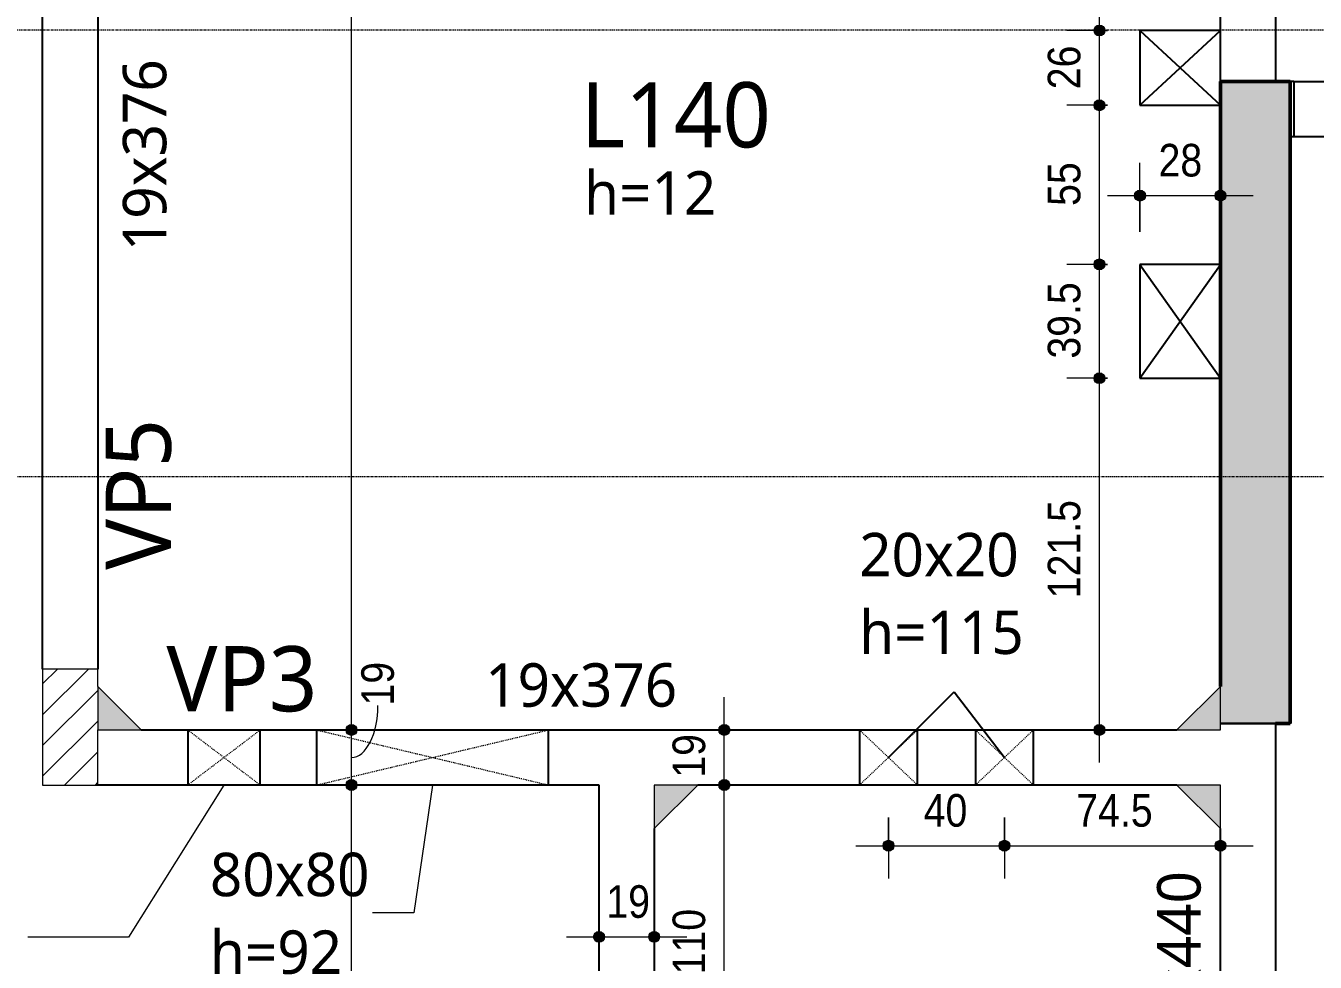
# Model space of a CAD drawing. Extents: x -2131 to 52870, y -3196 to 88043.
# Drawn here: x 42951.6 to 43396.4, y 403.3 to 726.4 of the extents above; entities that cross this region are included whole.
import ezdxf

# ---------------------------------------------------------------- set-up
doc = ezdxf.new("R2010")
doc.units = 0
doc.linetypes.add('Centro de 6 mm', pattern=[1.32, 0.6, -0.24, 0.24, -0.24])
doc.linetypes.add('Traço', pattern=[0.635, 0.3175, -0.3175])
for name, color, linetype, lineweight in [('A-ANNO-DIMS', 7, 'Continuous', 9), ('A-ANNO-DIMS-75', 7, 'Continuous', 9), ('A-DETL-GENF', 7, 'Continuous', 18), ('A-DETL-THIN', 7, 'Continuous', 25), ('A-FLOR', 7, 'Continuous', 25), ('A-FLOR-IDEN', 7, 'Continuous', 9), ('A-GENM', 7, 'Continuous', 25), ('A-GENM-HDLN', 7, 'Traço', 18), ('A-GENM-IDEN', 7, 'Continuous', 9), ('G-ANNO-SYMB', 7, 'Continuous', 9), ('S-BEAM', 7, 'Continuous', 25), ('S-BEAM-HDLN', 7, 'Traço', 25), ('S-BEAM-IDEN', 7, 'Continuous', 9), ('S-COLS', 7, 'Continuous', 25)]:
    doc.layers.add(name, color=color, linetype=linetype, lineweight=lineweight)
doc.layers.add('A-DETL', color=7, linetype='Continuous', lineweight=18, true_color=0x00a600)
doc.styles.add('Fira Sans_3', font='', dxfattribs={"width": 0.9, "height": 11.25})
doc.styles.add('Gadugi', font='gadugi.ttf', dxfattribs={"height": 15})
doc.styles.add('Gadugi_6', font='gadugi.ttf', dxfattribs={"height": 22.5})
doc.styles.get('Fira Sans_3').set_extended_font_data('Fira Sans')
doc.dimstyles.new('PED_1_5mm_ESQ_3', dxfattribs={"dimscale": 30.48, "dimtxt": 15.344768, "dimasz": 0.492126, "dimexe": 0.369094, "dimexo": 0.369094, "dimgap": 0.073819, "dimtad": 1, "dimdec": 1, "dimrnd": 0.5, "dimdsep": 46, "dimtxsty": 'Fira Sans_3', "dimblk1": 'DOTSMALL', "dimblk2": 'DOTSMALL', "dimsah": 1, "dimcen": 0.09, "dimdle": 0.369094, "dimazin": 0, "dimtfac": 1, "dimtdec": 4, "dimtix": 1, "dimtmove": 0, "dimatfit": 3, "dimfxl": 1, "dimtvp": 1, "dimtolj": 1, "dimtzin": 0, "dimarcsym": 2})
doc.dimstyles.new('PED_1_5mm_ESQ_5', dxfattribs={"dimscale": 30.48, "dimtxt": 15.344768, "dimasz": 0.492126, "dimexe": 0.369094, "dimexo": 0.369094, "dimgap": 0.073819, "dimtad": 1, "dimdec": 1, "dimrnd": 0.5, "dimdsep": 46, "dimtxsty": 'Fira Sans_3', "dimblk1": 'DOTSMALL', "dimblk2": 'DOTSMALL', "dimsah": 1, "dimcen": 0.09, "dimdle": 0.369094, "dimazin": 0, "dimtfac": 1, "dimtdec": 4, "dimtix": 1, "dimtmove": 1, "dimatfit": 3, "dimfxl": 1, "dimtvp": 1, "dimtolj": 1, "dimtzin": 0, "dimarcsym": 2})
doc.dimstyles.new('PED_1_5mm_ESQ_7', dxfattribs={"dimscale": 30.48, "dimtxt": 15.344768, "dimasz": 0.492126, "dimexe": 0.369094, "dimexo": 0.369094, "dimgap": 0.073819, "dimtad": 1, "dimdec": 1, "dimrnd": 0.5, "dimdsep": 46, "dimtxsty": 'Fira Sans_3', "dimblk1": 'DOTSMALL', "dimblk2": 'DOTSMALL', "dimsah": 1, "dimcen": 0.09, "dimdle": 0.369094, "dimazin": 0, "dimtfac": 1, "dimtdec": 4, "dimtix": 1, "dimtmove": 0, "dimatfit": 3, "dimfxl": 1, "dimtvp": 1, "dimtolj": 1, "dimtzin": 0, "dimarcsym": 2})

# ---------------------------------------------------------------- blocks, each defined once
blk = doc.blocks.new('PED_FURO_RETANGULAR_R04_2020 - 25x25x139-3491849-PL C 001 - FORMA DO TÉRREO')
at = {"layer": 'A-GENM-HDLN'}
for p, q in [((-12.5, 9.5), (12.5, -9.5)), ((-12.5, -9.5), (12.5, 9.5)), ((-12.5, -9.5), (-12.5, 9.5)), ((12.5, 9.5), (12.5, -9.5))]:
    blk.add_line(p, q, dxfattribs=at)
blk = doc.blocks.new('PED_FURO_RETANGULAR_R04_2020 - 20x20x115-3823600-PL C 001 - FORMA DO TÉRREO')
at = {"layer": 'A-GENM-HDLN'}
for p, q in [((-10, 9.5), (10, -9.5)), ((-10, -9.5), (10, 9.5)), ((-10, -9.5), (-10, 9.5)), ((10, 9.5), (10, -9.5))]:
    blk.add_line(p, q, dxfattribs=at)
blk = doc.blocks.new('PED_FURO_RETANGULAR_R04_2020 - 20x20x120-3494765-PL C 001 - FORMA DO TÉRREO')
at = {"layer": 'A-GENM-HDLN'}
for p, q in [((-10, 9.5), (10, -9.5)), ((-10, -9.5), (10, 9.5)), ((-10, -9.5), (-10, 9.5)), ((10, 9.5), (10, -9.5))]:
    blk.add_line(p, q, dxfattribs=at)
blk = doc.blocks.new('PED_FURO_RETANGULAR_R04_2020 - 80x80x92-3430280-PL C 001 - FORMA DO TÉRREO')
at = {"layer": 'A-GENM-HDLN'}
for p, q in [((-40, -9.5), (-40, 9.5)), ((-39.98, 9.5), (39.98, -9.5)), ((-39.98, -9.5), (39.98, 9.5)), ((40, 9.5), (40, -9.5))]:
    blk.add_line(p, q, dxfattribs=at)
blk = doc.blocks.new('DIMBLOCK372-PL C 001 - FORMA DO TÉRREO')
at = {"layer": 'A-ANNO-DIMS-75', "transparency": 16777216}
h = blk.add_hatch(color=256, dxfattribs=at)
edge = h.paths.add_edge_path(flags=0)
edge.add_arc((43063.95, 464.45), 1.88, 0, 360)
h = blk.add_hatch(color=256, dxfattribs=at)
edge = h.paths.add_edge_path(flags=0)
edge.add_arc((43063.95, -7.88), 1.87, 0, 360)
for p, q in [((43072.55, 464.45), (43052.7, 464.45)), ((43063.95, -7.88), (43063.95, 464.45)), ((43063.95, 464.45), (43072.55, 464.45)), ((43072.55, -7.88), (43052.7, -7.88)), ((43063.95, -7.88), (43072.55, -7.88))]:
    blk.add_line(p, q, dxfattribs=at)
for centre, radius in [((43063.95, 464.45), 1.88), ((43063.95, -7.88), 1.87)]:
    blk.add_circle(centre, radius, dxfattribs=at)
at = {"layer": 'A-ANNO-DIMS-75', "color": 0, "transparency": 16777216, "insert": (43046.12, 212.25), "char_height": 11.25, "width": 38.48, "attachment_point": 1, "rotation": 90, "line_spacing_factor": 1.049215, "style": 'Fira Sans_3'}
blk.add_mtext('472.5', dxfattribs=at)
blk = doc.blocks.new('_DotSmall')
at = {"color": 0, "linetype": 'ByBlock', "const_width": 0.5}
blk.add_lwpolyline([(-0.0625, 0, 1), (0.0625, 0, 1)], format="xyb", close=True, dxfattribs=at)
blk = doc.blocks.new('DIMBLOCK373-PL C 001 - FORMA DO TÉRREO')
at = {"layer": 'A-ANNO-DIMS-75', "transparency": 16777216}
h = blk.add_hatch(color=256, dxfattribs=at)
edge = h.paths.add_edge_path(flags=0)
edge.add_arc((43063.95, 483.45), 1.88, 0, 360)
h = blk.add_hatch(color=256, dxfattribs=at)
edge = h.paths.add_edge_path(flags=0)
edge.add_arc((43063.95, 464.45), 1.88, 0, 360)
for p, q in [((43072.55, 483.45), (43052.7, 483.45)), ((43063.95, 464.45), (43063.95, 483.45)), ((43063.95, 483.45), (43072.55, 483.45)), ((43072.55, 464.45), (43052.7, 464.45)), ((43063.95, 464.45), (43072.55, 464.45))]:
    blk.add_line(p, q, dxfattribs=at)
for centre in [(43063.95, 483.45), (43063.95, 464.45)]:
    blk.add_circle(centre, 1.88, dxfattribs=at)
blk.add_ellipse((43063.95, 491.87), major_axis=(0, 17.93), ratio=0.508911, start_param=3.141593, end_param=4.712389, dxfattribs=at)
at = {"layer": 'A-ANNO-DIMS-75', "color": 0, "transparency": 16777216, "insert": (43067.33, 491.87), "char_height": 11.25, "width": 16.7612, "attachment_point": 1, "rotation": 90, "line_spacing_factor": 1.049215, "style": 'Fira Sans_3'}
blk.add_mtext('19', dxfattribs=at)
blk = doc.blocks.new('DIMBLOCK374-PL C 001 - FORMA DO TÉRREO')
at = {"layer": 'A-ANNO-DIMS-75', "transparency": 16777216}
h = blk.add_hatch(color=256, dxfattribs=at)
edge = h.paths.add_edge_path(flags=0)
edge.add_arc((43063.95, 1107.38), 1.88, 0, 360)
h = blk.add_hatch(color=256, dxfattribs=at)
edge = h.paths.add_edge_path(flags=0)
edge.add_arc((43063.95, 483.45), 1.88, 0, 360)
for p, q in [((43072.55, 1107.38), (43052.7, 1107.38)), ((43063.95, 483.45), (43063.95, 1107.38)), ((43063.95, 1107.38), (43072.55, 1107.38)), ((43072.55, 483.45), (43052.7, 483.45)), ((43063.95, 483.45), (43072.55, 483.45))]:
    blk.add_line(p, q, dxfattribs=at)
for centre in [(43063.95, 1107.38), (43063.95, 483.45)]:
    blk.add_circle(centre, 1.88, dxfattribs=at)
at = {"layer": 'A-ANNO-DIMS-75', "color": 0, "transparency": 16777216, "insert": (43046.12, 784.2), "char_height": 11.25, "width": 26.9124, "attachment_point": 1, "rotation": 90, "line_spacing_factor": 1.049215, "style": 'Fira Sans_3'}
blk.add_mtext('624', dxfattribs=at)
blk = doc.blocks.new('DIMBLOCK381-PL C 001 - FORMA DO TÉRREO')
at = {"layer": 'A-ANNO-DIMS-75', "transparency": 16777216}
h = blk.add_hatch(color=256, dxfattribs=at)
edge = h.paths.add_edge_path(flags=0)
edge.add_arc((43149.35, 412.06), 1.88, 0, 360)
h = blk.add_hatch(color=256, dxfattribs=at)
edge = h.paths.add_edge_path(flags=0)
edge.add_arc((43168.35, 412.06), 1.88, 0, 360)
for p, q in [((43149.35, 403.46), (43149.35, 423.31)), ((43168.35, 403.46), (43168.35, 423.31)), ((43138.1, 412.06), (43179.6, 412.06)), ((43149.35, 412.06), (43149.35, 403.46)), ((43168.35, 412.06), (43168.35, 403.46))]:
    blk.add_line(p, q, dxfattribs=at)
for centre in [(43149.35, 412.06), (43168.35, 412.06)]:
    blk.add_circle(centre, 1.88, dxfattribs=at)
at = {"layer": 'A-ANNO-DIMS-75', "color": 0, "transparency": 16777216, "insert": (43151.86, 429.88), "char_height": 11.25, "width": 16.7612, "attachment_point": 1, "line_spacing_factor": 1.049215, "style": 'Fira Sans_3'}
blk.add_mtext('19', dxfattribs=at)
blk = doc.blocks.new('DIMBLOCK385-PL C 001 - FORMA DO TÉRREO')
at = {"layer": 'A-ANNO-DIMS-75', "transparency": 16777216}
h = blk.add_hatch(color=256, dxfattribs=at)
edge = h.paths.add_edge_path(flags=0)
edge.add_arc((43192.52, 464.45), 1.88, 0, 360)
h = blk.add_hatch(color=256, dxfattribs=at)
edge = h.paths.add_edge_path(flags=0)
edge.add_arc((43192.52, 354.44), 1.88, 0, 360)
for p, q in [((43201.12, 464.45), (43181.27, 464.45)), ((43192.52, 354.44), (43192.52, 464.45)), ((43192.52, 464.45), (43201.12, 464.45)), ((43179.6, 354.44), (43203.77, 354.44)), ((43192.52, 354.44), (43179.6, 354.44))]:
    blk.add_line(p, q, dxfattribs=at)
for centre in [(43192.52, 464.45), (43192.52, 354.44)]:
    blk.add_circle(centre, 1.88, dxfattribs=at)
at = {"layer": 'A-ANNO-DIMS-75', "color": 0, "transparency": 16777216, "insert": (43174.69, 399.12), "char_height": 11.25, "width": 24.7877, "attachment_point": 1, "rotation": 90, "line_spacing_factor": 1.049215, "style": 'Fira Sans_3'}
blk.add_mtext('110', dxfattribs=at)
blk = doc.blocks.new('DIMBLOCK386-PL C 001 - FORMA DO TÉRREO')
at = {"layer": 'A-ANNO-DIMS-75', "transparency": 16777216}
h = blk.add_hatch(color=256, dxfattribs=at)
edge = h.paths.add_edge_path(flags=0)
edge.add_arc((43192.52, 483.45), 1.88, 0, 360)
h = blk.add_hatch(color=256, dxfattribs=at)
edge = h.paths.add_edge_path(flags=0)
edge.add_arc((43192.52, 464.45), 1.88, 0, 360)
for p, q in [((43192.52, 464.45), (43192.52, 494.7)), ((43201.12, 483.45), (43181.27, 483.45)), ((43192.52, 483.45), (43201.12, 483.45)), ((43201.12, 464.45), (43181.27, 464.45)), ((43192.52, 464.45), (43201.12, 464.45))]:
    blk.add_line(p, q, dxfattribs=at)
for centre in [(43192.52, 483.45), (43192.52, 464.45)]:
    blk.add_circle(centre, 1.88, dxfattribs=at)
at = {"layer": 'A-ANNO-DIMS-75', "color": 0, "transparency": 16777216, "insert": (43174.69, 466.96), "char_height": 11.25, "width": 16.7612, "attachment_point": 1, "rotation": 90, "line_spacing_factor": 1.049215, "style": 'Fira Sans_3'}
blk.add_mtext('19', dxfattribs=at)
blk = doc.blocks.new('DIMBLOCK530-PL C 001 - FORMA DO TÉRREO')
at = {"layer": 'A-ANNO-DIMS-75', "transparency": 16777216}
h = blk.add_hatch(color=256, dxfattribs=at)
edge = h.paths.add_edge_path(flags=0)
edge.add_arc((43249.18, 443.49), 1.88, 0, 360)
h = blk.add_hatch(color=256, dxfattribs=at)
edge = h.paths.add_edge_path(flags=0)
edge.add_arc((43289.18, 443.49), 1.88, 0, 360)
for p, q in [((43249.18, 453.2), (43249.18, 432.24)), ((43249.18, 443.49), (43249.18, 453.2)), ((43289.18, 453.2), (43289.18, 432.24)), ((43289.18, 443.49), (43289.18, 453.2)), ((43237.93, 443.49), (43289.18, 443.49))]:
    blk.add_line(p, q, dxfattribs=at)
for centre in [(43249.18, 443.49), (43289.18, 443.49)]:
    blk.add_circle(centre, 1.88, dxfattribs=at)
at = {"layer": 'A-ANNO-DIMS-75', "color": 0, "transparency": 16777216, "insert": (43261.31, 461.32), "char_height": 11.25, "width": 18.8859, "attachment_point": 1, "line_spacing_factor": 1.049215, "style": 'Fira Sans_3'}
blk.add_mtext('40', dxfattribs=at)
blk = doc.blocks.new('DIMBLOCK531-PL C 001 - FORMA DO TÉRREO')
at = {"layer": 'A-ANNO-DIMS-75', "transparency": 16777216}
h = blk.add_hatch(color=256, dxfattribs=at)
edge = h.paths.add_edge_path(flags=0)
edge.add_arc((43289.18, 443.49), 1.88, 0, 360)
h = blk.add_hatch(color=256, dxfattribs=at)
edge = h.paths.add_edge_path(flags=0)
edge.add_arc((43363.68, 443.49), 1.88, 0, 360)
for p, q in [((43363.68, 434.89), (43363.68, 454.74)), ((43289.18, 453.2), (43289.18, 432.24)), ((43289.18, 443.49), (43289.18, 453.2)), ((43289.18, 443.49), (43374.93, 443.49)), ((43363.68, 443.49), (43363.68, 434.89))]:
    blk.add_line(p, q, dxfattribs=at)
for centre in [(43289.18, 443.49), (43363.68, 443.49)]:
    blk.add_circle(centre, 1.88, dxfattribs=at)
at = {"layer": 'A-ANNO-DIMS-75', "color": 0, "transparency": 16777216, "insert": (43313.94, 461.32), "char_height": 11.25, "width": 29.9813, "attachment_point": 1, "line_spacing_factor": 1.049215, "style": 'Fira Sans_3'}
blk.add_mtext('74.5', dxfattribs=at)
blk = doc.blocks.new('DIMBLOCK532-PL C 001 - FORMA DO TÉRREO')
at = {"layer": 'A-ANNO-DIMS-75', "transparency": 16777216}
h = blk.add_hatch(color=256, dxfattribs=at)
edge = h.paths.add_edge_path(flags=0)
edge.add_arc((43321.94, 604.78), 1.88, 0, 360)
h = blk.add_hatch(color=256, dxfattribs=at)
edge = h.paths.add_edge_path(flags=0)
edge.add_arc((43321.94, 483.45), 1.88, 0, 360)
for p, q in [((43324.67, 604.78), (43310.69, 604.78)), ((43321.94, 472.2), (43321.94, 604.78)), ((43321.94, 604.78), (43324.67, 604.78)), ((43330.54, 483.45), (43310.69, 483.45)), ((43321.94, 483.45), (43330.54, 483.45))]:
    blk.add_line(p, q, dxfattribs=at)
for centre in [(43321.94, 604.78), (43321.94, 483.45)]:
    blk.add_circle(centre, 1.88, dxfattribs=at)
at = {"layer": 'A-ANNO-DIMS-75', "color": 0, "transparency": 16777216, "insert": (43304.11, 528.86), "char_height": 11.25, "width": 36.5914, "attachment_point": 1, "rotation": 90, "line_spacing_factor": 1.049215, "style": 'Fira Sans_3'}
blk.add_mtext('121.5', dxfattribs=at)
blk = doc.blocks.new('DIMBLOCK533-PL C 001 - FORMA DO TÉRREO')
at = {"layer": 'A-ANNO-DIMS-75', "transparency": 16777216}
h = blk.add_hatch(color=256, dxfattribs=at)
edge = h.paths.add_edge_path(flags=0)
edge.add_arc((43321.94, 644.05), 1.88, 0, 360)
h = blk.add_hatch(color=256, dxfattribs=at)
edge = h.paths.add_edge_path(flags=0)
edge.add_arc((43321.94, 604.78), 1.88, 0, 360)
for p, q in [((43324.67, 644.05), (43310.69, 644.05)), ((43321.94, 604.78), (43321.94, 644.05)), ((43321.94, 644.05), (43324.67, 644.05)), ((43324.67, 604.78), (43310.69, 604.78)), ((43321.94, 604.78), (43324.67, 604.78))]:
    blk.add_line(p, q, dxfattribs=at)
for centre in [(43321.94, 644.05), (43321.94, 604.78)]:
    blk.add_circle(centre, 1.88, dxfattribs=at)
at = {"layer": 'A-ANNO-DIMS-75', "color": 0, "transparency": 16777216, "insert": (43304.11, 611.53), "char_height": 11.25, "width": 30.9256, "attachment_point": 1, "rotation": 90, "line_spacing_factor": 1.049215, "style": 'Fira Sans_3'}
blk.add_mtext('39.5', dxfattribs=at)
blk = doc.blocks.new('DIMBLOCK534-PL C 001 - FORMA DO TÉRREO')
at = {"layer": 'A-ANNO-DIMS-75', "transparency": 16777216}
h = blk.add_hatch(color=256, dxfattribs=at)
edge = h.paths.add_edge_path(flags=0)
edge.add_arc((43321.94, 698.95), 1.88, 0, 360)
h = blk.add_hatch(color=256, dxfattribs=at)
edge = h.paths.add_edge_path(flags=0)
edge.add_arc((43321.94, 644.05), 1.88, 0, 360)
for p, q in [((43324.67, 698.95), (43310.69, 698.95)), ((43321.94, 644.05), (43321.94, 698.95)), ((43321.94, 698.95), (43324.67, 698.95)), ((43324.67, 644.05), (43310.69, 644.05)), ((43321.94, 644.05), (43324.67, 644.05))]:
    blk.add_line(p, q, dxfattribs=at)
for centre in [(43321.94, 698.95), (43321.94, 644.05)]:
    blk.add_circle(centre, 1.88, dxfattribs=at)
at = {"layer": 'A-ANNO-DIMS-75', "color": 0, "transparency": 16777216, "insert": (43304.11, 664.22), "char_height": 11.25, "width": 17.4694, "attachment_point": 1, "rotation": 90, "line_spacing_factor": 1.049215, "style": 'Fira Sans_3'}
blk.add_mtext('55', dxfattribs=at)
blk = doc.blocks.new('DIMBLOCK535-PL C 001 - FORMA DO TÉRREO')
at = {"layer": 'A-ANNO-DIMS-75', "transparency": 16777216}
h = blk.add_hatch(color=256, dxfattribs=at)
edge = h.paths.add_edge_path(flags=0)
edge.add_arc((43321.94, 724.73), 1.88, 0, 360)
h = blk.add_hatch(color=256, dxfattribs=at)
edge = h.paths.add_edge_path(flags=0)
edge.add_arc((43321.94, 698.95), 1.88, 0, 360)
for p, q in [((43321.94, 698.95), (43321.94, 735.98)), ((43324.67, 724.73), (43310.69, 724.73)), ((43321.94, 724.73), (43324.67, 724.73)), ((43324.67, 698.95), (43310.69, 698.95)), ((43321.94, 698.95), (43324.67, 698.95))]:
    blk.add_line(p, q, dxfattribs=at)
for centre in [(43321.94, 724.73), (43321.94, 698.95)]:
    blk.add_circle(centre, 1.88, dxfattribs=at)
at = {"layer": 'A-ANNO-DIMS-75', "color": 0, "transparency": 16777216, "insert": (43304.11, 704.46), "char_height": 11.25, "width": 17.7055, "attachment_point": 1, "rotation": 90, "line_spacing_factor": 1.049215, "style": 'Fira Sans_3'}
blk.add_mtext('26', dxfattribs=at)
blk = doc.blocks.new('DIMBLOCK536-PL C 001 - FORMA DO TÉRREO')
at = {"layer": 'A-ANNO-DIMS-75', "transparency": 16777216}
h = blk.add_hatch(color=256, dxfattribs=at)
edge = h.paths.add_edge_path(flags=0)
edge.add_arc((43335.92, 667.79), 1.88, 0, 360)
h = blk.add_hatch(color=256, dxfattribs=at)
edge = h.paths.add_edge_path(flags=0)
edge.add_arc((43363.68, 667.79), 1.88, 0, 360)
for p, q in [((43335.92, 655.3), (43335.92, 679.04)), ((43363.68, 659.19), (43363.68, 679.04)), ((43324.67, 667.79), (43374.93, 667.79)), ((43335.92, 667.79), (43335.92, 655.3)), ((43363.68, 667.79), (43363.68, 659.19))]:
    blk.add_line(p, q, dxfattribs=at)
for centre in [(43335.92, 667.79), (43363.68, 667.79)]:
    blk.add_circle(centre, 1.88, dxfattribs=at)
at = {"layer": 'A-ANNO-DIMS-75', "color": 0, "transparency": 16777216, "insert": (43342.32, 685.62), "char_height": 11.25, "width": 17.9416, "attachment_point": 1, "line_spacing_factor": 1.049215, "style": 'Fira Sans_3'}
blk.add_mtext('28', dxfattribs=at)

msp = doc.modelspace()

# ---------------------------------------------------------------- hatches: boundary and pattern name
at = {"layer": 'A-DETL-GENF', "true_color": 0x808080}
h = msp.add_hatch(dxfattribs=at)
h.set_pattern_fill('FP_5', color=8, style=0, pattern_type=2)
h.set_pattern_definition([(45, (44240.043, 0), (-5.3033, 5.3033), [])])
h.paths.add_polyline_path([(43149.348, 202.444), (43168.348, 202.444), (43168.348, 242.444), (43149.348, 242.444)], flags=0)
h.paths.add_polyline_path([(42957.428, 464.446), (42976.428, 464.446), (42976.428, 504.446), (42957.428, 504.446), (42957.428, 483.446)], flags=0)
h.paths.add_polyline_path([(43363.678, 938.119), (43382.678, 938.119), (43382.678, 987.78), (43363.678, 987.78), (43363.678, 953.747)], flags=0)
h.paths.add_polyline_path([(42976.428, 938.119), (42976.428, 988.119), (42957.428, 988.119), (42957.428, 938.119)], flags=0)
at = {"layer": 'A-DETL-GENF', "true_color": 0xffffff}
for points in [[(42991.461, 483.446), (42976.428, 498.446), (42976.428, 483.446), (42991.428, 483.446)], [(43348.678, 483.446), (43363.678, 483.446), (43363.646, 498.446), (43348.646, 483.446)], [(43168.348, 449.414), (43183.348, 464.446), (43168.348, 464.446), (43168.348, 449.446)], [(43363.678, 449.414), (43363.678, 464.446), (43348.678, 464.414), (43363.646, 449.446)]]:
    msp.add_hatch(color=7, dxfattribs=at).paths.add_polyline_path(points, flags=0)
at = {"layer": 'S-COLS', "true_color": 0x808080}
msp.add_hatch(color=8, dxfattribs=at).paths.add_polyline_path([(43382.678, 485.65), (43387.678, 485.65), (43387.678, 707.119), (43363.678, 707.119), (43363.678, 485.65)], flags=0)

# ---------------------------------------------------------------- linework, layer by layer
at = {"layer": 'A-DETL', "color": 7}
for p, q in [((42976.428, 504.446), (42957.428, 504.446)), ((42957.428, 504.446), (42957.428, 464.446)), ((42976.428, 498.479), (42976.428, 504.446)), ((42976.428, 498.479), (42976.428, 483.446)), ((42991.461, 483.446), (42976.428, 498.479)), ((43363.678, 498.479), (43348.646, 483.446)), ((43363.678, 483.446), (43363.678, 498.479)), ((42976.428, 464.446), (42976.428, 483.446)), ((42976.428, 483.446), (42991.461, 483.446)), ((43348.646, 483.446), (43363.678, 483.446)), ((42957.428, 464.446), (42976.428, 464.446)), ((43168.348, 449.414), (43183.381, 464.446)), ((43183.381, 464.446), (43168.348, 464.446)), ((43168.348, 464.446), (43168.348, 449.414)), ((43363.678, 464.446), (43348.646, 464.446)), ((43348.646, 464.446), (43363.678, 449.414)), ((43363.678, 449.414), (43363.678, 464.446))]:
    msp.add_line(p, q, dxfattribs=at)
at = {"layer": 'A-DETL-THIN'}
for p, q in [((43335.916, 724.732), (43363.678, 698.947)), ((43335.916, 698.947), (43363.678, 724.732)), ((43335.916, 644.049), (43363.678, 604.775)), ((43335.916, 604.775), (43363.678, 644.049)), ((43249.178, 473.946), (43271.806, 496.574)), ((43271.806, 496.574), (43289.178, 473.946))]:
    msp.add_line(p, q, dxfattribs=at)
at = {"layer": 'A-FLOR'}
for p, q in [((43363.678, 724.732), (43335.916, 724.732)), ((43335.916, 724.732), (43335.916, 698.947)), ((43388.948, 707.124), (43387.678, 707.124)), ((43335.916, 698.947), (43363.678, 698.947)), ((43387.678, 688.119), (43388.948, 688.119)), ((43363.678, 644.049), (43335.916, 644.049)), ((43335.916, 644.049), (43335.916, 604.775)), ((43335.916, 604.775), (43363.678, 604.775)), ((43382.678, 485.55), (43387.678, 485.55)), ((43387.678, 485.55), (43387.678, 485.65))]:
    msp.add_line(p, q, dxfattribs=at)
at = {"layer": 'A-GENM-IDEN'}
for p, q in [((43019.968, 464.446), (42986.988, 411.922)), ((43091.928, 464.446), (43085.404, 420.386)), ((43085.404, 420.386), (43071.223, 420.386)), ((42986.988, 411.922), (42952.343, 411.922))]:
    msp.add_line(p, q, dxfattribs=at)
at = {"layer": 'G-ANNO-SYMB', "linetype": 'Centro de 6 mm'}
for p, q in [((46168.509, 724.8), (42055.753, 724.8)), ((42284.003, 570.866), (43539.354, 570.866))]:
    msp.add_line(p, q, dxfattribs=at)
at = {"layer": 'S-BEAM'}
for p, q in [((42957.428, 504.446), (42957.428, 938.119)), ((42976.428, 938.119), (42976.428, 504.446)), ((43363.678, 707.119), (43363.678, 938.119)), ((43382.678, 938.119), (43382.678, 707.119)), ((43382.678, 707.119), (43363.678, 707.119)), ((43388.948, 707.119), (43388.948, 688.119)), ((43388.948, 707.119), (43630.944, 707.119)), ((43388.948, 688.119), (43853.928, 688.119)), ((43363.678, 485.65), (43382.678, 485.65)), ((43382.678, 485.65), (43382.678, 180.635)), ((42991.461, 483.446), (43348.646, 483.446)), ((43149.348, 464.446), (42976.428, 464.446)), ((43149.348, 242.444), (43149.348, 464.446)), ((43348.646, 464.446), (43183.381, 464.446)), ((43168.348, 449.414), (43168.348, 242.444)), ((43363.678, 196.477), (43363.678, 449.414))]:
    msp.add_line(p, q, dxfattribs=at)
at = {"layer": 'S-BEAM-HDLN', "linetype": 'Continuous'}
for p, q in [((43007.468, 483.446), (43007.468, 464.446)), ((43032.468, 464.446), (43032.468, 483.446)), ((43051.928, 483.446), (43051.928, 464.446)), ((43131.928, 464.446), (43131.928, 483.446)), ((43239.178, 483.446), (43239.178, 464.446)), ((43259.178, 464.446), (43259.178, 483.446)), ((43279.178, 483.446), (43279.178, 464.446)), ((43299.178, 464.446), (43299.178, 483.446))]:
    msp.add_line(p, q, dxfattribs=at)
at = {"layer": 'S-COLS', "lineweight": 50}
for p, q in [((43363.678, 498.479), (43363.678, 707.119)), ((43363.678, 707.119), (43387.678, 707.119)), ((43387.678, 707.119), (43387.678, 485.65)), ((43387.678, 485.65), (43382.678, 485.65))]:
    msp.add_line(p, q, dxfattribs=at)
at = {"layer": 'S-COLS'}
msp.add_line((43382.678, 485.65), (43363.678, 485.65), dxfattribs=at)

# ---------------------------------------------------------------- block references
at = {"layer": 'A-GENM', "linetype": 'Traço', "lineweight": 18}
for name, p in [('PED_FURO_RETANGULAR_R04_2020 - 25x25x139-3491849-PL C 001 - FORMA DO TÉRREO', (43019.968, 473.946)), ('PED_FURO_RETANGULAR_R04_2020 - 80x80x92-3430280-PL C 001 - FORMA DO TÉRREO', (43091.928, 473.946)), ('PED_FURO_RETANGULAR_R04_2020 - 20x20x115-3823600-PL C 001 - FORMA DO TÉRREO', (43249.178, 473.946)), ('PED_FURO_RETANGULAR_R04_2020 - 20x20x120-3494765-PL C 001 - FORMA DO TÉRREO', (43289.178, 473.946))]:
    msp.add_blockref(name, p, dxfattribs=at)

# ---------------------------------------------------------------- texts
at = {"layer": 'A-FLOR-IDEN', "attachment_point": 1}
for s, insert, char_height, width, style in [('L140', (43142.983, 706.897), 22.5, 81.17086, 'Gadugi_6'), ('h=12', (43144.155, 676.184), 15, 59.5253, 'Gadugi')]:
    msp.add_mtext(s, dxfattribs=dict(at, insert=insert, char_height=char_height, width=width, style=style))
at = {"layer": 'A-GENM-IDEN', "char_height": 15, "attachment_point": 1, "style": 'Gadugi'}
for s, insert, width in [('20x20', (43239.058, 551.425), 67.34175), ('h=115', (43239.058, 524.639), 73.35441), ('80x80', (43015.123, 441.077), 67.34175), ('h=92', (43015.123, 414.29), 59.5253)]:
    msp.add_mtext(s, dxfattribs=dict(at, insert=insert, width=width))
at = {"layer": 'S-BEAM-IDEN', "attachment_point": 1, "rotation": 90}
for s, insert, char_height, width, style in [('19x376', (42985.07, 648.61), 15, 81.17086, 'Gadugi'), ('VP5', (42979.166, 538.663), 22.5, 66.74048, 'Gadugi_6'), ('19x440', (43341.834, 368.553), 15, 81.17086, 'Gadugi')]:
    msp.add_mtext(s, dxfattribs=dict(at, insert=insert, char_height=char_height, width=width, style=style))
at = {"layer": 'S-BEAM-IDEN', "attachment_point": 1}
for s, insert, char_height, width, style in [('VP3', (43000.123, 512.355), 22.5, 66.74048, 'Gadugi_6'), ('19x376', (43110.07, 506.452), 15, 81.17086, 'Gadugi')]:
    msp.add_mtext(s, dxfattribs=dict(at, insert=insert, char_height=char_height, width=width, style=style))

# ---------------------------------------------------------------- dimensions: what is measured, and where the dimension line sits
at = {"layer": 'A-ANNO-DIMS'}
for base, p1, p2, dimstyle, override, picture, middle in [((43063.949, 1107.384), (43061.297, 483.446), (43061.297, 1107.384), 'PED_1_5mm_ESQ_3', {"dimpost": '<>', "dimfxl": 623.937864}, 'DIMBLOCK374-PL C 001 - FORMA DO TÉRREO', (43055.976, 795.415)), ((43321.943, 724.732), (43335.916, 698.947), (43335.916, 724.732), 'PED_1_5mm_ESQ_7', {"dimpost": '<>', "dimfxl": 25.784678}, 'DIMBLOCK535-PL C 001 - FORMA DO TÉRREO', (43313.97, 711.839)), ((43321.943, 698.947), (43335.916, 644.049), (43335.916, 698.947), 'PED_1_5mm_ESQ_7', {"dimpost": '<>', "dimfxl": 54.898471}, 'DIMBLOCK534-PL C 001 - FORMA DO TÉRREO', (43313.97, 671.498)), ((43321.943, 644.049), (43335.916, 604.775), (43335.916, 644.049), 'PED_1_5mm_ESQ_7', {"dimpost": '<>', "dimfxl": 39.273056}, 'DIMBLOCK533-PL C 001 - FORMA DO TÉRREO', (43313.888, 624.412)), ((43321.943, 604.775), (43319.291, 483.446), (43335.916, 604.775), 'PED_1_5mm_ESQ_7', {"dimpost": '<>', "dimfxl": 122.462749}, 'DIMBLOCK532-PL C 001 - FORMA DO TÉRREO', (43313.97, 544.111)), ((43192.519, 483.446), (43189.867, 464.446), (43189.867, 483.446), 'PED_1_5mm_ESQ_3', {"dimpost": '<>', "dimfxl": 19}, 'DIMBLOCK386-PL C 001 - FORMA DO TÉRREO', (43184.464, 473.946)), ((43063.949, 464.446), (43061.297, -7.881), (43061.297, 464.446), 'PED_1_5mm_ESQ_3', {"dimpost": '<>', "dimfxl": 472.327164}, 'DIMBLOCK372-PL C 001 - FORMA DO TÉRREO', (43055.976, 228.283)), ((43192.519, 464.446), (43168.348, 354.444), (43189.867, 464.446), 'PED_1_5mm_ESQ_3', {"dimpost": '<>', "dimfxl": 112.087301}, 'DIMBLOCK385-PL C 001 - FORMA DO TÉRREO', (43184.546, 409.445))]:
    dim = msp.add_linear_dim(base=base, p1=p1, p2=p2, angle=90, dimstyle=dimstyle, override=override, dxfattribs=at)
    dim.commit()
    dim.dimension.update_dxf_attribs({"geometry": picture, "text_midpoint": middle})
for base, p1, p2, dimstyle, override, picture, middle in [((43363.678, 667.787), (43335.916, 644.049), (43363.678, 670.439), 'PED_1_5mm_ESQ_7', {"dimpost": '<>', "dimfxl": 38.304251}, 'DIMBLOCK536-PL C 001 - FORMA DO TÉRREO', (43349.797, 675.76)), ((43289.178, 443.488), (43249.178, 464.446), (43289.178, 464.446), 'PED_1_5mm_ESQ_7', {"dimpost": '<>', "dimfxl": 40}, 'DIMBLOCK530-PL C 001 - FORMA DO TÉRREO', (43269.178, 451.461)), ((43363.678, 443.488), (43289.178, 464.446), (43363.678, 446.14), 'PED_1_5mm_ESQ_7', {"dimpost": '<>', "dimfxl": 76.716316}, 'DIMBLOCK531-PL C 001 - FORMA DO TÉRREO', (43326.428, 451.461)), ((43168.348, 412.055), (43149.348, 414.707), (43168.348, 414.707), 'PED_1_5mm_ESQ_3', {"dimpost": '<>', "dimfxl": 19}, 'DIMBLOCK381-PL C 001 - FORMA DO TÉRREO', (43158.848, 420.11))]:
    dim = msp.add_linear_dim(base=base, p1=p1, p2=p2, dimstyle=dimstyle, override=override, dxfattribs=at)
    dim.commit()
    dim.dimension.update_dxf_attribs({"geometry": picture, "text_midpoint": middle})
dim = msp.add_linear_dim(base=(43063.949, 483.446), p1=(43061.297, 464.446), p2=(43061.297, 483.446), angle=90, dimstyle='PED_1_5mm_ESQ_5', override={"dimpost": '<>', "dimfxl": 19}, dxfattribs=at)
dim.commit()
dim.dimension.update_dxf_attribs({"geometry": 'DIMBLOCK373-PL C 001 - FORMA DO TÉRREO', "text_midpoint": (43074.83, 500.254), "dimtype": 160, "text_rotation": 90})

doc.saveas('drawing.dxf')
